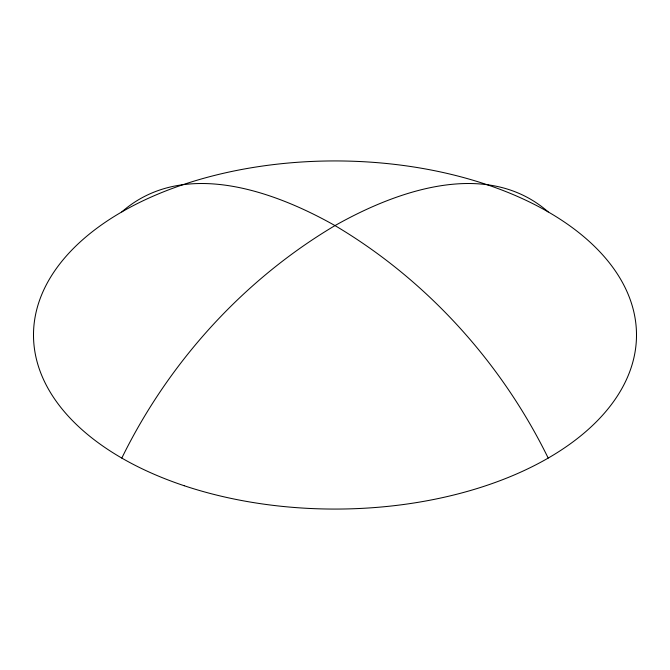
<?xml version="1.0" encoding="UTF-8"?>
<svg xmlns="http://www.w3.org/2000/svg" width="670" height="670" viewBox="0 0 670 670"><rect width="100%" height="100%" fill="white"/><g stroke="black" fill="none" stroke-linecap="round" stroke-linejoin="round"><path stroke-width="1" d="M121.806 458.087C168.614 362.437 243.302 279.968 335 225.589C396.849 190.623 487.115 158.438 548.194 211.913M121.806 211.913C182.885 158.438 273.151 190.623 335 225.589C426.698 279.968 501.386 362.437 548.194 458.087M184.183 485.725A301.5 174.066 0 0 0 636.5 335.042A301.5 174.066 0 0 0 184.317 184.233A301.5 174.066 0 0 0 184.183 485.725"/></g></svg>
